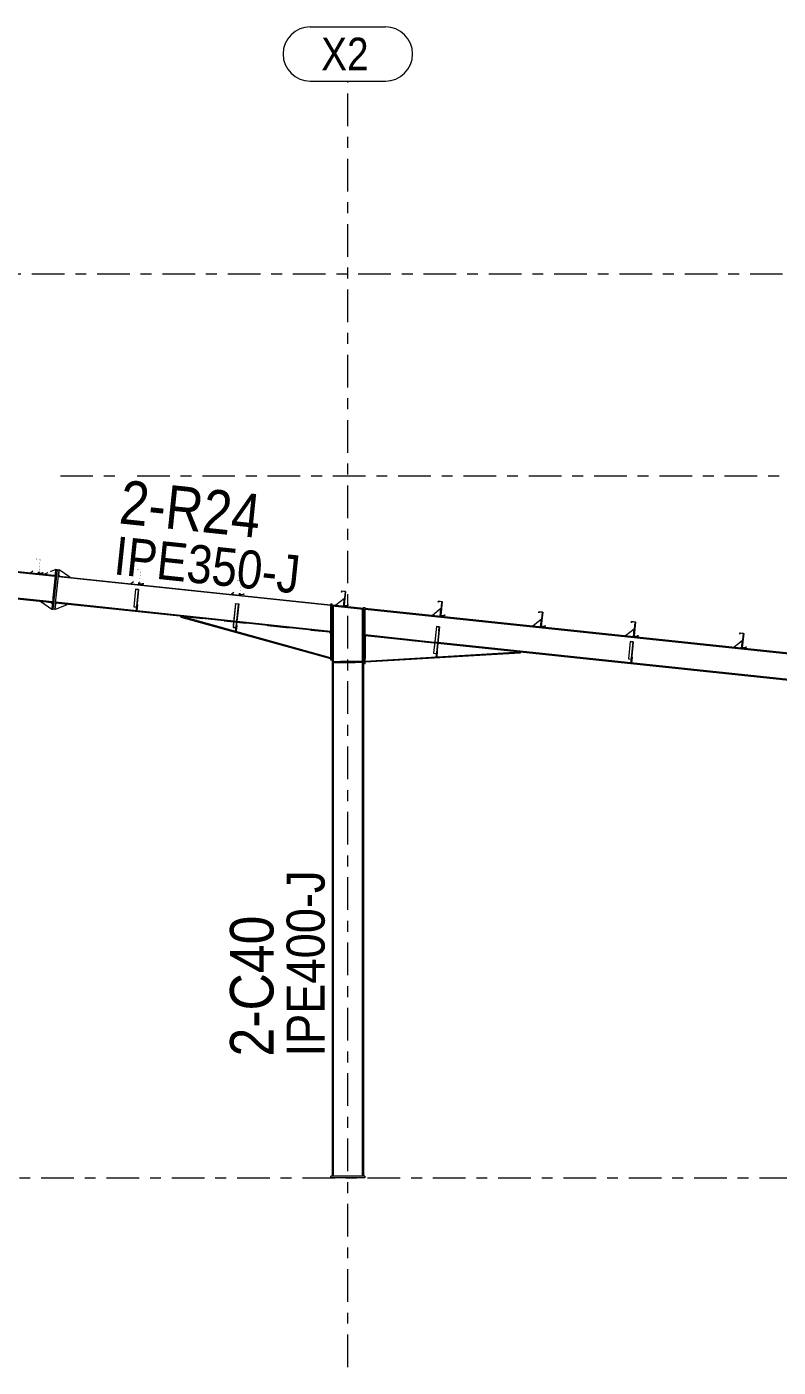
# Model space of a CAD drawing. Header units: millimetres. Extents: x -94 to 729, y -75 to 499.
# Drawn here: x 450.7 to 519.7, y -3.1 to 120 of the extents above; entities that cross this region are included whole.
import ezdxf

# ---------------------------------------------------------------- set-up
doc = ezdxf.new("R2010")
doc.units = ezdxf.units.MM
for name, pattern in [('XKITLINE00', [0]), ('XKITLINE02', [4, 2, -2]), ('XKITLINE03', [6, 3, -1, 1, -1])]:
    doc.linetypes.add(name, pattern=pattern)
for name, color, linetype, lineweight in [('Part', 2, 'Continuous', 0), ('PartMark', 7, 'Continuous', 0), ('S-grid', 1, 'Continuous', 0)]:
    doc.layers.add(name, color=color, linetype=linetype, lineweight=lineweight)
doc.styles.add('ARIAL', font='ARIAL.TTF')

# ---------------------------------------------------------------- blocks, each defined once
blk = doc.blocks.new('*A94')
at = {"layer": 'Part'}
blk.add_hatch(color=3, dxfattribs=at).paths.add_polyline_path([(460.67, 68.34), (460.67, 68.36), (460.95, 68.33), (460.92, 67.98), (460.9, 67.98), (460.94, 68.31)], flags=17)
blk = doc.blocks.new('*A95')
at = {"layer": 'Part'}
blk.add_hatch(color=3, dxfattribs=at).paths.add_polyline_path([(488.32, 64.91), (488.32, 64.93), (488.6, 64.9), (488.56, 64.49), (488.54, 64.49), (488.58, 64.88)], flags=17)
blk = doc.blocks.new('*A96')
at = {"layer": 'Part'}
blk.add_hatch(color=3, dxfattribs=at).paths.add_polyline_path([(506.13, 63.54), (506.13, 63.56), (506.41, 63.53), (506.38, 63.19), (506.36, 63.19), (506.4, 63.52)], flags=17)
blk = doc.blocks.new('*A153')
at = {"layer": 'Part'}
blk.add_hatch(color=3, dxfattribs=at).paths.add_polyline_path([(516.76, 62.98), (516.77, 63.07), (516.78, 63.07), (516.77, 62.96), (516.41, 63), (516.55, 64.28), (516.22, 64.32), (516.21, 64.22), (516.2, 64.22), (516.21, 64.33), (516.56, 64.29), (516.43, 63.01)], flags=17)
blk = doc.blocks.new('*A154')
at = {"layer": 'Part'}
blk.add_hatch(color=3, dxfattribs=at).paths.add_polyline_path([(516.76, 62.98), (516.77, 63.07), (516.78, 63.07), (516.77, 62.96), (516.41, 63), (516.55, 64.28), (516.22, 64.32), (516.21, 64.22), (516.2, 64.22), (516.21, 64.33), (516.56, 64.29), (516.43, 63.01)], flags=17)
blk = doc.blocks.new('*A155')
at = {"layer": 'Part'}
blk.add_hatch(color=3, dxfattribs=at).paths.add_polyline_path([(506.81, 64.03), (506.82, 64.12), (506.83, 64.12), (506.82, 64.01), (506.47, 64.05), (506.6, 65.33), (506.27, 65.37), (506.26, 65.27), (506.25, 65.27), (506.26, 65.38), (506.62, 65.34), (506.48, 64.06)], flags=17)
blk = doc.blocks.new('*A156')
at = {"layer": 'Part'}
blk.add_hatch(color=3, dxfattribs=at).paths.add_polyline_path([(506.81, 64.03), (506.82, 64.12), (506.83, 64.12), (506.82, 64.01), (506.47, 64.05), (506.6, 65.33), (506.27, 65.37), (506.26, 65.27), (506.25, 65.27), (506.26, 65.38), (506.62, 65.34), (506.48, 64.06)], flags=17)
blk = doc.blocks.new('*A157')
at = {"layer": 'Part'}
blk.add_hatch(color=3, dxfattribs=at).paths.add_polyline_path([(498.29, 64.93), (498.3, 65.02), (498.31, 65.02), (498.3, 64.91), (497.94, 64.95), (498.08, 66.23), (497.75, 66.26), (497.74, 66.17), (497.73, 66.17), (497.74, 66.28), (498.09, 66.24), (497.96, 64.96)], flags=17)
blk = doc.blocks.new('*A158')
at = {"layer": 'Part'}
blk.add_hatch(color=3, dxfattribs=at).paths.add_polyline_path([(498.29, 64.93), (498.3, 65.02), (498.31, 65.02), (498.3, 64.91), (497.94, 64.95), (498.08, 66.23), (497.75, 66.26), (497.74, 66.17), (497.73, 66.17), (497.74, 66.28), (498.09, 66.24), (497.96, 64.96)], flags=17)
blk = doc.blocks.new('*A159')
at = {"layer": 'Part'}
blk.add_hatch(color=3, dxfattribs=at).paths.add_polyline_path([(489.05, 65.9), (489.06, 65.99), (489.08, 65.99), (489.06, 65.89), (488.71, 65.92), (488.84, 67.2), (488.52, 67.24), (488.51, 67.15), (488.49, 67.15), (488.5, 67.25), (488.86, 67.22), (488.72, 65.94)], flags=17)
blk = doc.blocks.new('*A160')
at = {"layer": 'Part'}
blk.add_hatch(color=3, dxfattribs=at).paths.add_polyline_path([(489.05, 65.9), (489.06, 65.99), (489.08, 65.99), (489.06, 65.89), (488.71, 65.92), (488.84, 67.2), (488.52, 67.24), (488.51, 67.15), (488.49, 67.15), (488.5, 67.25), (488.86, 67.22), (488.72, 65.94)], flags=17)
blk = doc.blocks.new('*A161')
at = {"layer": 'Part'}
blk.add_hatch(color=3, dxfattribs=at).paths.add_polyline_path([(480.17, 66.84), (480.18, 66.93), (480.2, 66.93), (480.19, 66.82), (479.83, 66.86), (479.97, 68.14), (479.64, 68.18), (479.63, 68.08), (479.61, 68.08), (479.62, 68.19), (479.98, 68.15), (479.84, 66.87)], flags=17)
blk = doc.blocks.new('*A162')
at = {"layer": 'Part'}
blk.add_hatch(color=3, dxfattribs=at).paths.add_polyline_path([(480.17, 66.84), (480.18, 66.93), (480.2, 66.93), (480.19, 66.82), (479.83, 66.86), (479.97, 68.14), (479.64, 68.18), (479.63, 68.08), (479.61, 68.08), (479.62, 68.19), (479.98, 68.15), (479.84, 66.87)], flags=17)
blk = doc.blocks.new('*A163')
at = {"layer": 'Part'}
blk.add_hatch(color=3, dxfattribs=at).paths.add_polyline_path([(470.58, 67.85), (470.59, 67.94), (470.61, 67.94), (470.6, 67.83), (470.24, 67.87), (470.38, 69.15), (470.05, 69.19), (470.04, 69.09), (470.02, 69.09), (470.03, 69.2), (470.39, 69.16), (470.25, 67.88)], flags=17)
blk = doc.blocks.new('*A164')
at = {"layer": 'Part'}
blk.add_hatch(color=3, dxfattribs=at).paths.add_polyline_path([(470.58, 67.85), (470.59, 67.94), (470.61, 67.94), (470.6, 67.83), (470.24, 67.87), (470.38, 69.15), (470.05, 69.19), (470.04, 69.09), (470.02, 69.09), (470.03, 69.2), (470.39, 69.16), (470.25, 67.88)], flags=17)
blk = doc.blocks.new('*A165')
at = {"layer": 'Part'}
blk.add_hatch(color=3, dxfattribs=at).paths.add_polyline_path([(461.35, 68.82), (461.36, 68.92), (461.37, 68.92), (461.36, 68.81), (461.01, 68.85), (461.14, 70.13), (460.81, 70.16), (460.8, 70.07), (460.79, 70.07), (460.8, 70.18), (461.16, 70.14), (461.02, 68.86)], flags=17)
blk = doc.blocks.new('*A166')
at = {"layer": 'Part'}
blk.add_hatch(color=3, dxfattribs=at).paths.add_polyline_path([(461.35, 68.82), (461.36, 68.92), (461.37, 68.92), (461.36, 68.81), (461.01, 68.85), (461.14, 70.13), (460.81, 70.16), (460.8, 70.07), (460.79, 70.07), (460.8, 70.18), (461.16, 70.14), (461.02, 68.86)], flags=17)
blk = doc.blocks.new('*A167')
at = {"layer": 'Part'}
blk.add_hatch(color=3, dxfattribs=at).paths.add_polyline_path([(469.86, 67.01), (469.86, 67.03), (470.15, 67), (470.11, 66.61), (470.09, 66.62), (470.13, 66.98)], flags=17)
blk = doc.blocks.new('*A168')
at = {"layer": 'Part'}
blk.add_hatch(color=3, dxfattribs=at).paths.add_polyline_path([(452.12, 69.8), (452.13, 69.89), (452.14, 69.89), (452.13, 69.78), (451.77, 69.82), (451.91, 71.1), (451.58, 71.13), (451.57, 71.04), (451.55, 71.04), (451.57, 71.15), (451.92, 71.11), (451.79, 69.83)], flags=17)
blk = doc.blocks.new('*A169')
at = {"layer": 'Part'}
blk.add_hatch(color=3, dxfattribs=at).paths.add_polyline_path([(452.12, 69.8), (452.13, 69.89), (452.14, 69.89), (452.13, 69.78), (451.77, 69.82), (451.91, 71.1), (451.58, 71.13), (451.57, 71.04), (451.55, 71.04), (451.57, 71.15), (451.92, 71.11), (451.79, 69.83)], flags=17)
blk = doc.blocks.new('*A549')
at = {"layer": 'S-grid', "color": 1, "linetype": 'XKITLINE03', "lineweight": 0}
blk.add_line((283.14, 97.32), (588.78, 97.32), dxfattribs=at)
blk = doc.blocks.new('*A550')
at = {"layer": 'S-grid', "color": 1, "linetype": 'XKITLINE03', "lineweight": 0}
for p, q in [((453.76, 78.75), (459.03, 78.75)), ((460.81, 78.75), (588.78, 78.75))]:
    blk.add_line(p, q, dxfattribs=at)
blk = doc.blocks.new('*A551')
at = {"layer": 'S-grid', "color": 1, "linetype": 'XKITLINE03', "lineweight": 0}
blk.add_line((-10, 14.29), (588.78, 14.29), dxfattribs=at)
blk = doc.blocks.new('*A893')
at = {"layer": 'Part', "color": 7, "linetype": 'XKITLINE02', "lineweight": 0}
for p, q in [((368.19, 76.05), (368.19, 78.39)), ((368.19, 78.39), (369.01, 78.39)), ((369.02, 78.4), (369.01, 78.39)), ((369.02, 78.4), (369.11, 78.47)), ((369.72, 78.4), (369.11, 78.47)), ((369.11, 78.47), (369.11, 78.47)), ((377.89, 77.54), (377.14, 77.62)), ((387.12, 76.57), (386.38, 76.65)), ((369.46, 75.92), (369.17, 75.95)), ((369.47, 75.99), (369.18, 76.02)), ((396.36, 75.59), (395.61, 75.67)), ((405.59, 74.62), (404.85, 74.7)), ((414.83, 73.65), (414.08, 73.72)), ((424.06, 72.67), (423.31, 72.75)), ((433.3, 71.7), (432.55, 71.78)), ((442.53, 70.72), (441.78, 70.8)), ((451.76, 69.75), (451.02, 69.83)), ((453.19, 69.6), (452.23, 69.7)), ((453.29, 69.59), (453.03, 67.1))]:
    blk.add_line(p, q, dxfattribs=at)
at = {"layer": 'Part', "color": 2, "linetype": 'XKITLINE00', "lineweight": 0}
for p, q in [((369.02, 78.4), (369.11, 78.47)), ((453.28, 69.51), (369.02, 78.4)), ((369.11, 78.47), (453.29, 69.59)), ((377.14, 77.62), (369.72, 78.4)), ((386.38, 76.65), (377.89, 77.54)), ((395.61, 75.67), (387.12, 76.57)), ((369.18, 76.02), (368.19, 76.13)), ((369.17, 75.95), (368.19, 76.05)), ((453.03, 67.1), (369.46, 75.92)), ((453.04, 67.18), (369.47, 75.99)), ((404.85, 74.7), (396.36, 75.59)), ((414.08, 73.72), (405.59, 74.62)), ((423.31, 72.75), (414.83, 73.65)), ((432.55, 71.78), (424.06, 72.67)), ((441.78, 70.8), (433.3, 71.7)), ((451.02, 69.83), (442.53, 70.72)), ((452.23, 69.7), (451.76, 69.75)), ((453.29, 69.59), (453.19, 69.6))]:
    blk.add_line(p, q, dxfattribs=at)
blk = doc.blocks.new('*A894')
at = {"layer": 'Part', "color": 2, "linetype": 'XKITLINE00', "lineweight": 0}
for p, q in [((469.86, 67.01), (469.63, 64.84)), ((469.86, 67.01), (469.86, 67.03)), ((469.86, 67.03), (470.15, 67)), ((470.13, 66.98), (469.86, 67.01)), ((470.09, 66.62), (469.88, 64.61)), ((470.15, 67), (469.92, 64.82)), ((470.09, 66.62), (470.13, 66.98)), ((470.09, 66.62), (470.11, 66.61)), ((469.63, 64.84), (469.9, 64.81)), ((469.88, 64.61), (469.9, 64.61))]:
    blk.add_line(p, q, dxfattribs=at)
at = {"layer": 'Part', "color": 7, "linetype": 'XKITLINE02', "lineweight": 0}
for q in [(469.63, 64.85), (469.9, 64.61)]:
    blk.add_line((469.92, 64.82), q, dxfattribs=at)
blk = doc.blocks.new('*A895')
at = {"layer": 'Part', "color": 7, "linetype": 'XKITLINE02', "lineweight": 0}
for p, q in [((469.86, 67.03), (469.63, 64.84)), ((470.13, 66.98), (469.88, 64.61)), ((469.9, 64.61), (470.15, 67)), ((469.63, 64.85), (469.92, 64.82)), ((469.63, 64.84), (469.9, 64.81)), ((469.88, 64.61), (469.9, 64.61))]:
    blk.add_line(p, q, dxfattribs=at)
blk = doc.blocks.new('*A896')
at = {"layer": 'Part', "color": 7, "linetype": 'XKITLINE02', "lineweight": 0}
for p, q in [((469.94, 65.03), (469.88, 64.49)), ((469.88, 64.49), (469.92, 64.49)), ((469.9, 64.6), (469.93, 64.6)), ((469.92, 64.49), (469.98, 65.02)), ((469.98, 65.02), (469.94, 65.03))]:
    blk.add_line(p, q, dxfattribs=at)
blk = doc.blocks.new('*A897')
at = {"layer": 'Part', "color": 2, "linetype": 'XKITLINE00', "lineweight": 0}
for p, q in [((469.88, 64.49), (469.92, 64.82)), ((469.92, 64.49), (469.88, 64.49)), ((469.98, 65.02), (469.92, 64.49)), ((469.94, 65.03), (469.98, 65.02))]:
    blk.add_line(p, q, dxfattribs=at)
at = {"layer": 'Part', "color": 7, "linetype": 'XKITLINE02', "lineweight": 0}
for p, q in [((469.9, 64.6), (469.93, 64.6)), ((469.92, 64.82), (469.94, 65.03))]:
    blk.add_line(p, q, dxfattribs=at)
blk = doc.blocks.new('*A898')
at = {"layer": 'Part', "color": 2, "linetype": 'XKITLINE00', "lineweight": 0}
for p, q in [((460.74, 66.37), (460.78, 66.67)), ((460.84, 66.9), (460.78, 66.36)), ((460.8, 66.9), (460.84, 66.9))]:
    blk.add_line(p, q, dxfattribs=at)
at = {"layer": 'Part', "color": 7, "linetype": 'XKITLINE02', "lineweight": 0}
for p, q in [((460.78, 66.67), (460.8, 66.9)), ((460.78, 66.36), (460.74, 66.37)), ((460.76, 66.47), (460.79, 66.47))]:
    blk.add_line(p, q, dxfattribs=at)
blk = doc.blocks.new('*A899')
at = {"layer": 'Part', "color": 7, "linetype": 'XKITLINE02', "lineweight": 0}
for p, q in [((460.8, 66.9), (460.74, 66.37)), ((460.78, 66.36), (460.84, 66.9)), ((460.84, 66.9), (460.8, 66.9)), ((460.74, 66.37), (460.78, 66.36)), ((460.76, 66.47), (460.79, 66.47))]:
    blk.add_line(p, q, dxfattribs=at)
blk = doc.blocks.new('*A900')
at = {"layer": 'Part', "color": 7, "linetype": 'XKITLINE02', "lineweight": 0}
for p, q in [((460.67, 68.36), (460.5, 66.74)), ((460.94, 68.31), (460.74, 66.49)), ((460.76, 66.49), (460.95, 68.33)), ((460.5, 66.76), (460.78, 66.73)), ((460.5, 66.74), (460.77, 66.71)), ((460.74, 66.49), (460.76, 66.49))]:
    blk.add_line(p, q, dxfattribs=at)
blk = doc.blocks.new('*A901')
at = {"layer": 'Part', "color": 2, "linetype": 'XKITLINE00', "lineweight": 0}
for p, q in [((460.67, 68.34), (460.5, 66.74)), ((460.67, 68.34), (460.67, 68.36)), ((460.67, 68.36), (460.95, 68.33)), ((460.94, 68.31), (460.67, 68.34)), ((460.9, 67.98), (460.74, 66.49)), ((460.95, 68.33), (460.78, 66.67)), ((460.9, 67.98), (460.94, 68.31)), ((460.92, 67.98), (460.9, 67.98)), ((460.5, 66.74), (460.77, 66.71)), ((460.74, 66.49), (460.76, 66.49))]:
    blk.add_line(p, q, dxfattribs=at)
at = {"layer": 'Part', "color": 7, "linetype": 'XKITLINE02', "lineweight": 0}
for p, q in [((460.5, 66.76), (460.78, 66.73)), ((460.78, 66.67), (460.76, 66.49))]:
    blk.add_line(p, q, dxfattribs=at)
blk = doc.blocks.new('*A902')
at = {"layer": 'Part', "color": 2, "linetype": 'XKITLINE00', "lineweight": 0}
for p, q in [((460.98, 68.98), (460.96, 68.78)), ((461.01, 68.85), (461, 68.78))]:
    blk.add_line(p, q, dxfattribs=at)
at = {"layer": 'Part', "color": 7, "linetype": 'XKITLINE02', "lineweight": 0}
for p, q in [((461.01, 68.85), (461.02, 68.97)), ((461, 68.78), (460.96, 68.78))]:
    blk.add_line(p, q, dxfattribs=at)
blk = doc.blocks.new('*A903')
at = {"layer": 'Part', "color": 2, "linetype": 'XKITLINE00', "lineweight": 0}
for p, q in [((479.92, 68.07), (479.79, 66.79)), ((479.96, 68.07), (479.92, 68.07)), ((479.83, 66.86), (479.82, 66.79))]:
    blk.add_line(p, q, dxfattribs=at)
at = {"layer": 'Part', "color": 7, "linetype": 'XKITLINE02', "lineweight": 0}
for p, q in [((479.83, 66.86), (479.96, 68.07)), ((479.82, 66.79), (479.79, 66.79))]:
    blk.add_line(p, q, dxfattribs=at)
blk = doc.blocks.new('*A904')
at = {"layer": 'Part', "color": 2, "linetype": 'XKITLINE00', "lineweight": 0}
blk.add_line((479.86, 67.5), (479.08, 66.87), dxfattribs=at)
at = {"layer": 'Part', "color": 7, "linetype": 'XKITLINE02', "lineweight": 0}
for p, q in [((479.08, 66.87), (479.79, 66.79)), ((479.79, 66.79), (479.86, 67.5))]:
    blk.add_line(p, q, dxfattribs=at)
blk = doc.blocks.new('*A905')
at = {"layer": 'Part', "color": 2, "linetype": 'XKITLINE00', "lineweight": 0}
blk.add_line((488.74, 66.57), (487.96, 65.93), dxfattribs=at)
at = {"layer": 'Part', "color": 7, "linetype": 'XKITLINE02', "lineweight": 0}
for p, q in [((488.67, 65.86), (488.74, 66.57)), ((487.96, 65.93), (488.67, 65.86))]:
    blk.add_line(p, q, dxfattribs=at)
blk = doc.blocks.new('*A906')
at = {"layer": 'Part', "color": 2, "linetype": 'XKITLINE00', "lineweight": 0}
for p, q in [((488.32, 64.91), (488.06, 62.47)), ((488.54, 64.49), (488.31, 62.25)), ((488.32, 64.91), (488.32, 64.93)), ((488.32, 64.93), (488.6, 64.9)), ((488.58, 64.88), (488.32, 64.91)), ((488.6, 64.9), (488.35, 62.47)), ((488.54, 64.49), (488.58, 64.88)), ((488.54, 64.49), (488.56, 64.49)), ((488.06, 62.47), (488.33, 62.44)), ((488.31, 62.25), (488.32, 62.25))]:
    blk.add_line(p, q, dxfattribs=at)
at = {"layer": 'Part', "color": 7, "linetype": 'XKITLINE02', "lineweight": 0}
for p, q in [((488.06, 62.48), (488.34, 62.45)), ((488.32, 62.25), (488.35, 62.47))]:
    blk.add_line(p, q, dxfattribs=at)
blk = doc.blocks.new('*A907')
at = {"layer": 'Part', "color": 7, "linetype": 'XKITLINE02', "lineweight": 0}
for p, q in [((488.32, 64.93), (488.06, 62.47)), ((488.58, 64.88), (488.31, 62.25)), ((488.32, 62.25), (488.6, 64.9)), ((488.06, 62.48), (488.34, 62.45)), ((488.06, 62.47), (488.33, 62.44)), ((488.31, 62.25), (488.32, 62.25))]:
    blk.add_line(p, q, dxfattribs=at)
blk = doc.blocks.new('*A908')
at = {"layer": 'Part', "color": 7, "linetype": 'XKITLINE02', "lineweight": 0}
for p, q in [((488.37, 62.67), (488.31, 62.14)), ((488.31, 62.14), (488.35, 62.14)), ((488.32, 62.25), (488.36, 62.24)), ((488.35, 62.14), (488.4, 62.67)), ((488.4, 62.67), (488.37, 62.67))]:
    blk.add_line(p, q, dxfattribs=at)
blk = doc.blocks.new('*A909')
at = {"layer": 'Part', "color": 2, "linetype": 'XKITLINE00', "lineweight": 0}
for p, q in [((488.31, 62.14), (488.35, 62.47)), ((488.35, 62.14), (488.31, 62.14)), ((488.4, 62.67), (488.35, 62.14)), ((488.37, 62.67), (488.4, 62.67))]:
    blk.add_line(p, q, dxfattribs=at)
at = {"layer": 'Part', "color": 7, "linetype": 'XKITLINE02', "lineweight": 0}
for p, q in [((488.32, 62.25), (488.36, 62.24)), ((488.35, 62.47), (488.37, 62.67))]:
    blk.add_line(p, q, dxfattribs=at)
blk = doc.blocks.new('*A910')
at = {"layer": 'Part', "color": 2, "linetype": 'XKITLINE00', "lineweight": 0}
for p, q in [((478.84, 61.7), (481.51, 61.7)), ((481.51, 61.63), (478.84, 61.63))]:
    blk.add_line(p, q, dxfattribs=at)
at = {"layer": 'Part', "color": 7, "linetype": 'XKITLINE02', "lineweight": 0}
for p, q in [((478.84, 61.63), (478.84, 61.7)), ((478.95, 61.63), (478.95, 61.7)), ((481.41, 61.63), (481.41, 61.7)), ((481.51, 61.7), (481.51, 61.63))]:
    blk.add_line(p, q, dxfattribs=at)
blk = doc.blocks.new('*A911')
at = {"layer": 'Part', "color": 7, "linetype": 'XKITLINE02', "lineweight": 0}
for p, q in [((481.51, 61.7), (478.84, 61.7)), ((478.84, 61.63), (478.84, 61.7)), ((478.84, 61.63), (481.51, 61.63)), ((478.95, 61.63), (478.95, 61.7)), ((481.41, 61.63), (481.41, 61.7)), ((481.51, 61.63), (481.51, 61.7))]:
    blk.add_line(p, q, dxfattribs=at)
blk = doc.blocks.new('*A912')
at = {"layer": 'Part', "color": 2, "linetype": 'XKITLINE00', "lineweight": 0}
for p, q in [((481.62, 61.51), (481.62, 66.66)), ((481.62, 66.66), (481.76, 66.66)), ((481.76, 61.51), (481.76, 66.66)), ((481.76, 61.51), (481.62, 61.51))]:
    blk.add_line(p, q, dxfattribs=at)
blk = doc.blocks.new('*A913')
at = {"layer": 'Part', "color": 2, "linetype": 'XKITLINE00', "lineweight": 0}
for p, q in [((478.76, 66.9), (478.75, 66.83)), ((478.75, 66.83), (481.61, 66.53)), ((478.76, 66.9), (481.61, 66.6)), ((481.61, 66.53), (481.61, 66.6))]:
    blk.add_line(p, q, dxfattribs=at)
blk = doc.blocks.new('*A914')
at = {"layer": 'Part', "color": 2, "linetype": 'XKITLINE00', "lineweight": 0}
for p, q in [((478.74, 66.99), (478.59, 66.99)), ((478.59, 66.99), (478.59, 61.85)), ((478.74, 61.85), (478.74, 66.99)), ((478.59, 61.85), (478.74, 61.85))]:
    blk.add_line(p, q, dxfattribs=at)
blk = doc.blocks.new('*A915')
at = {"layer": 'Part', "color": 2, "linetype": 'XKITLINE00', "lineweight": 0}
for p, q in [((481.87, 64.06), (481.76, 63.97)), ((496.02, 62.57), (481.76, 61.72)), ((496.03, 62.49), (481.76, 61.64)), ((496.02, 62.57), (496.03, 62.49))]:
    blk.add_line(p, q, dxfattribs=at)
at = {"layer": 'Part', "color": 7, "linetype": 'XKITLINE02', "lineweight": 0}
for p, q in [((496.02, 62.57), (481.87, 64.06)), ((481.76, 63.97), (481.76, 61.64))]:
    blk.add_line(p, q, dxfattribs=at)
blk = doc.blocks.new('*A916')
at = {"layer": 'Part', "color": 2, "linetype": 'XKITLINE00', "lineweight": 0}
for p, q in [((488.8, 67.14), (488.67, 65.86)), ((488.84, 67.13), (488.8, 67.14)), ((488.71, 65.92), (488.7, 65.85))]:
    blk.add_line(p, q, dxfattribs=at)
at = {"layer": 'Part', "color": 7, "linetype": 'XKITLINE02', "lineweight": 0}
for p, q in [((488.71, 65.92), (488.84, 67.13)), ((488.7, 65.85), (488.67, 65.86))]:
    blk.add_line(p, q, dxfattribs=at)
blk = doc.blocks.new('*A917')
at = {"layer": 'Part', "color": 2, "linetype": 'XKITLINE00', "lineweight": 0}
for p, q in [((498.04, 66.16), (497.9, 64.88)), ((498.07, 66.16), (498.04, 66.16)), ((497.94, 64.95), (497.94, 64.88))]:
    blk.add_line(p, q, dxfattribs=at)
at = {"layer": 'Part', "color": 7, "linetype": 'XKITLINE02', "lineweight": 0}
for p, q in [((497.94, 64.95), (498.07, 66.16)), ((497.94, 64.88), (497.9, 64.88))]:
    blk.add_line(p, q, dxfattribs=at)
blk = doc.blocks.new('*A918')
at = {"layer": 'Part', "color": 2, "linetype": 'XKITLINE00', "lineweight": 0}
blk.add_line((497.98, 65.59), (497.19, 64.96), dxfattribs=at)
at = {"layer": 'Part', "color": 7, "linetype": 'XKITLINE02', "lineweight": 0}
for p, q in [((497.9, 64.88), (497.98, 65.59)), ((497.19, 64.96), (497.9, 64.88))]:
    blk.add_line(p, q, dxfattribs=at)
blk = doc.blocks.new('*A919')
at = {"layer": 'Part', "color": 2, "linetype": 'XKITLINE00', "lineweight": 0}
for p, q in [((506.56, 65.26), (506.43, 63.98)), ((506.6, 65.26), (506.56, 65.26)), ((506.47, 64.05), (506.46, 63.98))]:
    blk.add_line(p, q, dxfattribs=at)
at = {"layer": 'Part', "color": 7, "linetype": 'XKITLINE02', "lineweight": 0}
for p, q in [((506.47, 64.05), (506.6, 65.26)), ((506.46, 63.98), (506.43, 63.98))]:
    blk.add_line(p, q, dxfattribs=at)
blk = doc.blocks.new('*A920')
at = {"layer": 'Part', "color": 2, "linetype": 'XKITLINE00', "lineweight": 0}
blk.add_line((506.5, 64.69), (505.71, 64.06), dxfattribs=at)
at = {"layer": 'Part', "color": 7, "linetype": 'XKITLINE02', "lineweight": 0}
for p, q in [((505.71, 64.06), (506.43, 63.98)), ((506.43, 63.98), (506.5, 64.69))]:
    blk.add_line(p, q, dxfattribs=at)
blk = doc.blocks.new('*A921')
at = {"layer": 'Part', "color": 2, "linetype": 'XKITLINE00', "lineweight": 0}
for p, q in [((506.13, 63.54), (505.96, 61.95)), ((506.13, 63.54), (506.13, 63.56)), ((506.13, 63.56), (506.41, 63.53)), ((506.4, 63.52), (506.13, 63.54)), ((506.36, 63.19), (506.21, 61.7)), ((506.41, 63.53), (506.24, 61.87)), ((506.36, 63.19), (506.4, 63.52)), ((506.38, 63.19), (506.36, 63.19)), ((505.96, 61.95), (506.23, 61.92)), ((506.21, 61.7), (506.22, 61.7))]:
    blk.add_line(p, q, dxfattribs=at)
at = {"layer": 'Part', "color": 7, "linetype": 'XKITLINE02', "lineweight": 0}
for p, q in [((505.96, 61.96), (506.24, 61.93)), ((506.24, 61.87), (506.22, 61.7))]:
    blk.add_line(p, q, dxfattribs=at)
blk = doc.blocks.new('*A922')
at = {"layer": 'Part', "color": 7, "linetype": 'XKITLINE02', "lineweight": 0}
for p, q in [((506.13, 63.56), (505.96, 61.95)), ((506.4, 63.52), (506.21, 61.7)), ((506.22, 61.7), (506.41, 63.53)), ((505.96, 61.96), (506.24, 61.93)), ((505.96, 61.95), (506.23, 61.92)), ((506.21, 61.7), (506.22, 61.7))]:
    blk.add_line(p, q, dxfattribs=at)
blk = doc.blocks.new('*A923')
at = {"layer": 'Part', "color": 7, "linetype": 'XKITLINE02', "lineweight": 0}
for p, q in [((506.26, 62.1), (506.21, 61.57)), ((506.21, 61.57), (506.24, 61.57)), ((506.22, 61.68), (506.25, 61.67)), ((506.24, 61.57), (506.3, 62.1)), ((506.3, 62.1), (506.26, 62.1))]:
    blk.add_line(p, q, dxfattribs=at)
blk = doc.blocks.new('*A924')
at = {"layer": 'Part', "color": 2, "linetype": 'XKITLINE00', "lineweight": 0}
for p, q in [((506.21, 61.57), (506.24, 61.87)), ((506.3, 62.1), (506.24, 61.57)), ((506.26, 62.1), (506.3, 62.1))]:
    blk.add_line(p, q, dxfattribs=at)
at = {"layer": 'Part', "color": 7, "linetype": 'XKITLINE02', "lineweight": 0}
for p, q in [((506.24, 61.57), (506.21, 61.57)), ((506.22, 61.68), (506.25, 61.67)), ((506.24, 61.87), (506.26, 62.1))]:
    blk.add_line(p, q, dxfattribs=at)
blk = doc.blocks.new('*A925')
at = {"layer": 'Part', "color": 2, "linetype": 'XKITLINE00', "lineweight": 0}
blk.add_line((516.45, 63.65), (515.66, 63.01), dxfattribs=at)
at = {"layer": 'Part', "color": 7, "linetype": 'XKITLINE02', "lineweight": 0}
for p, q in [((515.66, 63.01), (516.37, 62.93)), ((516.37, 62.93), (516.45, 63.65))]:
    blk.add_line(p, q, dxfattribs=at)
blk = doc.blocks.new('*A926')
at = {"layer": 'Part', "color": 2, "linetype": 'XKITLINE00', "lineweight": 0}
for p, q in [((516.5, 64.21), (516.37, 62.93)), ((516.54, 64.21), (516.5, 64.21)), ((516.41, 63), (516.41, 62.93))]:
    blk.add_line(p, q, dxfattribs=at)
at = {"layer": 'Part', "color": 7, "linetype": 'XKITLINE02', "lineweight": 0}
for p, q in [((516.41, 63), (516.54, 64.21)), ((516.41, 62.93), (516.37, 62.93))]:
    blk.add_line(p, q, dxfattribs=at)
blk = doc.blocks.new('*A1085')
at = {"layer": 'S-grid', "color": 1, "linetype": 'XKITLINE03', "lineweight": 0}
blk.add_line((480.18, -3.11), (480.18, 115.01), dxfattribs=at)
at = {"layer": 'S-grid', "color": 3, "style": 'ARIAL', "width": 0.85}
blk.add_text('X2', height=3, dxfattribs=at).set_placement((477.73, 116.01))
blk = doc.blocks.new('*A1093')
at = {"layer": 'Part', "color": 2, "linetype": 'XKITLINE00', "lineweight": 0}
for p, q in [((516.2, 64.22), (516.21, 64.33)), ((516.21, 64.22), (516.2, 64.22)), ((516.21, 64.33), (516.56, 64.29)), ((516.22, 64.32), (516.21, 64.22)), ((516.55, 64.28), (516.22, 64.32)), ((516.41, 63), (516.55, 64.28)), ((516.56, 64.29), (516.43, 63.01)), ((516.77, 62.96), (516.41, 63)), ((516.43, 63.01), (516.76, 62.98)), ((516.76, 62.98), (516.77, 63.07)), ((516.77, 63.07), (516.78, 63.07)), ((516.78, 63.07), (516.77, 62.96))]:
    blk.add_line(p, q, dxfattribs=at)
blk = doc.blocks.new('*A1094')
at = {"layer": 'Part', "color": 2, "linetype": 'XKITLINE00', "lineweight": 0}
for p, q in [((516.2, 64.22), (516.21, 64.33)), ((516.21, 64.22), (516.2, 64.22)), ((516.21, 64.33), (516.56, 64.29)), ((516.22, 64.32), (516.21, 64.22)), ((516.55, 64.28), (516.22, 64.32)), ((516.41, 63), (516.55, 64.28)), ((516.56, 64.29), (516.43, 63.01)), ((516.77, 62.96), (516.41, 63)), ((516.43, 63.01), (516.76, 62.98)), ((516.76, 62.98), (516.77, 63.07)), ((516.77, 63.07), (516.78, 63.07)), ((516.78, 63.07), (516.77, 62.96))]:
    blk.add_line(p, q, dxfattribs=at)
blk = doc.blocks.new('*A1095')
at = {"layer": 'Part', "color": 2, "linetype": 'XKITLINE00', "lineweight": 0}
for p, q in [((506.25, 65.27), (506.26, 65.38)), ((506.26, 65.27), (506.25, 65.27)), ((506.26, 65.38), (506.62, 65.34)), ((506.27, 65.37), (506.26, 65.27)), ((506.6, 65.33), (506.27, 65.37)), ((506.47, 64.05), (506.6, 65.33)), ((506.62, 65.34), (506.48, 64.06)), ((506.82, 64.01), (506.47, 64.05)), ((506.48, 64.06), (506.81, 64.03)), ((506.81, 64.03), (506.82, 64.12)), ((506.82, 64.12), (506.83, 64.12)), ((506.83, 64.12), (506.82, 64.01))]:
    blk.add_line(p, q, dxfattribs=at)
blk = doc.blocks.new('*A1096')
at = {"layer": 'Part', "color": 2, "linetype": 'XKITLINE00', "lineweight": 0}
for p, q in [((506.25, 65.27), (506.26, 65.38)), ((506.26, 65.27), (506.25, 65.27)), ((506.26, 65.38), (506.62, 65.34)), ((506.27, 65.37), (506.26, 65.27)), ((506.6, 65.33), (506.27, 65.37)), ((506.47, 64.05), (506.6, 65.33)), ((506.62, 65.34), (506.48, 64.06)), ((506.82, 64.01), (506.47, 64.05)), ((506.48, 64.06), (506.81, 64.03)), ((506.81, 64.03), (506.82, 64.12)), ((506.82, 64.12), (506.83, 64.12)), ((506.83, 64.12), (506.82, 64.01))]:
    blk.add_line(p, q, dxfattribs=at)
blk = doc.blocks.new('*A1097')
at = {"layer": 'Part', "color": 2, "linetype": 'XKITLINE00', "lineweight": 0}
for p, q in [((497.73, 66.17), (497.74, 66.28)), ((497.74, 66.17), (497.73, 66.17)), ((497.74, 66.28), (498.09, 66.24)), ((497.75, 66.26), (497.74, 66.17)), ((498.08, 66.23), (497.75, 66.26)), ((497.94, 64.95), (498.08, 66.23)), ((498.09, 66.24), (497.96, 64.96)), ((498.3, 64.91), (497.94, 64.95)), ((497.96, 64.96), (498.29, 64.93)), ((498.29, 64.93), (498.3, 65.02)), ((498.3, 65.02), (498.31, 65.02)), ((498.31, 65.02), (498.3, 64.91))]:
    blk.add_line(p, q, dxfattribs=at)
blk = doc.blocks.new('*A1098')
at = {"layer": 'Part', "color": 2, "linetype": 'XKITLINE00', "lineweight": 0}
for p, q in [((497.73, 66.17), (497.74, 66.28)), ((497.74, 66.17), (497.73, 66.17)), ((497.74, 66.28), (498.09, 66.24)), ((497.75, 66.26), (497.74, 66.17)), ((498.08, 66.23), (497.75, 66.26)), ((497.94, 64.95), (498.08, 66.23)), ((498.09, 66.24), (497.96, 64.96)), ((498.3, 64.91), (497.94, 64.95)), ((497.96, 64.96), (498.29, 64.93)), ((498.29, 64.93), (498.3, 65.02)), ((498.3, 65.02), (498.31, 65.02)), ((498.31, 65.02), (498.3, 64.91))]:
    blk.add_line(p, q, dxfattribs=at)
blk = doc.blocks.new('*A1099')
at = {"layer": 'Part', "color": 2, "linetype": 'XKITLINE00', "lineweight": 0}
for p, q in [((488.49, 67.15), (488.5, 67.25)), ((488.51, 67.15), (488.49, 67.15)), ((488.5, 67.25), (488.86, 67.22)), ((488.52, 67.24), (488.51, 67.15)), ((488.84, 67.2), (488.52, 67.24)), ((488.71, 65.92), (488.84, 67.2)), ((488.86, 67.22), (488.72, 65.94)), ((489.06, 65.89), (488.71, 65.92)), ((488.72, 65.94), (489.05, 65.9)), ((489.05, 65.9), (489.06, 65.99)), ((489.06, 65.99), (489.08, 65.99)), ((489.08, 65.99), (489.06, 65.89))]:
    blk.add_line(p, q, dxfattribs=at)
blk = doc.blocks.new('*A1100')
at = {"layer": 'Part', "color": 2, "linetype": 'XKITLINE00', "lineweight": 0}
for p, q in [((488.49, 67.15), (488.5, 67.25)), ((488.51, 67.15), (488.49, 67.15)), ((488.5, 67.25), (488.86, 67.22)), ((488.52, 67.24), (488.51, 67.15)), ((488.84, 67.2), (488.52, 67.24)), ((488.71, 65.92), (488.84, 67.2)), ((488.86, 67.22), (488.72, 65.94)), ((489.06, 65.89), (488.71, 65.92)), ((488.72, 65.94), (489.05, 65.9)), ((489.05, 65.9), (489.06, 65.99)), ((489.06, 65.99), (489.08, 65.99)), ((489.08, 65.99), (489.06, 65.89))]:
    blk.add_line(p, q, dxfattribs=at)
blk = doc.blocks.new('*A1101')
at = {"layer": 'Part', "color": 2, "linetype": 'XKITLINE00', "lineweight": 0}
for p, q in [((479.61, 68.08), (479.62, 68.19)), ((479.63, 68.08), (479.61, 68.08)), ((479.62, 68.19), (479.98, 68.15)), ((479.64, 68.18), (479.63, 68.08)), ((479.97, 68.14), (479.64, 68.18)), ((479.83, 66.86), (479.97, 68.14)), ((479.98, 68.15), (479.84, 66.87)), ((480.19, 66.82), (479.83, 66.86)), ((479.84, 66.87), (480.17, 66.84)), ((480.17, 66.84), (480.18, 66.93)), ((480.18, 66.93), (480.2, 66.93)), ((480.2, 66.93), (480.19, 66.82))]:
    blk.add_line(p, q, dxfattribs=at)
blk = doc.blocks.new('*A1102')
at = {"layer": 'Part', "color": 2, "linetype": 'XKITLINE00', "lineweight": 0}
for p, q in [((479.61, 68.08), (479.62, 68.19)), ((479.63, 68.08), (479.61, 68.08)), ((479.62, 68.19), (479.98, 68.15)), ((479.64, 68.18), (479.63, 68.08)), ((479.97, 68.14), (479.64, 68.18)), ((479.83, 66.86), (479.97, 68.14)), ((479.98, 68.15), (479.84, 66.87)), ((480.19, 66.82), (479.83, 66.86)), ((479.84, 66.87), (480.17, 66.84)), ((480.17, 66.84), (480.18, 66.93)), ((480.18, 66.93), (480.2, 66.93)), ((480.2, 66.93), (480.19, 66.82))]:
    blk.add_line(p, q, dxfattribs=at)
blk = doc.blocks.new('*A1103')
at = {"layer": 'Part', "color": 2, "linetype": 'XKITLINE00', "lineweight": 0}
for p, q in [((470.24, 67.87), (470.25, 68)), ((470.6, 67.83), (470.24, 67.87)), ((470.27, 68), (470.25, 67.88)), ((470.25, 67.88), (470.58, 67.85)), ((470.58, 67.85), (470.59, 67.94)), ((470.59, 67.94), (470.61, 67.94)), ((470.61, 67.94), (470.6, 67.83))]:
    blk.add_line(p, q, dxfattribs=at)
blk = doc.blocks.new('*A1104')
at = {"layer": 'Part', "color": 2, "linetype": 'XKITLINE00', "lineweight": 0}
for p, q in [((470.24, 67.87), (470.25, 68)), ((470.6, 67.83), (470.24, 67.87)), ((470.27, 68), (470.25, 67.88)), ((470.25, 67.88), (470.58, 67.85)), ((470.58, 67.85), (470.59, 67.94)), ((470.59, 67.94), (470.61, 67.94)), ((470.61, 67.94), (470.6, 67.83))]:
    blk.add_line(p, q, dxfattribs=at)
blk = doc.blocks.new('*A1105')
at = {"layer": 'Part', "color": 2, "linetype": 'XKITLINE00', "lineweight": 0}
for p, q in [((461.01, 68.85), (461.02, 68.97)), ((461.03, 68.97), (461.02, 68.86)), ((461.36, 68.81), (461.01, 68.85)), ((461.02, 68.86), (461.35, 68.82)), ((461.35, 68.82), (461.36, 68.92)), ((461.36, 68.92), (461.37, 68.92)), ((461.37, 68.92), (461.36, 68.81))]:
    blk.add_line(p, q, dxfattribs=at)
blk = doc.blocks.new('*A1106')
at = {"layer": 'Part', "color": 2, "linetype": 'XKITLINE00', "lineweight": 0}
for p, q in [((461.01, 68.85), (461.02, 68.97)), ((461.03, 68.97), (461.02, 68.86)), ((461.36, 68.81), (461.01, 68.85)), ((461.02, 68.86), (461.35, 68.82)), ((461.35, 68.82), (461.36, 68.92)), ((461.36, 68.92), (461.37, 68.92)), ((461.37, 68.92), (461.36, 68.81))]:
    blk.add_line(p, q, dxfattribs=at)
blk = doc.blocks.new('*A1107')
at = {"layer": 'Part', "color": 2, "linetype": 'XKITLINE00', "lineweight": 0}
for p, q in [((562.87, 58.03), (481.76, 66.58)), ((481.76, 66.51), (563.23, 57.91)), ((488.16, 63.47), (481.76, 64.15)), ((488.16, 63.4), (481.76, 64.07)), ((563.52, 55.45), (488.44, 63.37)), ((563.52, 55.53), (488.45, 63.44))]:
    blk.add_line(p, q, dxfattribs=at)
at = {"layer": 'Part', "color": 7, "linetype": 'XKITLINE02', "lineweight": 0}
for p, q in [((481.76, 64.07), (481.76, 66.58)), ((488.45, 63.44), (488.16, 63.47)), ((488.44, 63.37), (488.16, 63.4)), ((563.52, 57.96), (562.87, 58.03)), ((563.52, 57.88), (563.23, 57.91)), ((563.52, 57.96), (563.52, 55.45))]:
    blk.add_line(p, q, dxfattribs=at)
blk = doc.blocks.new('*A1108')
at = {"layer": 'Part', "color": 2, "linetype": 'XKITLINE00', "lineweight": 0}
for p, q in [((478.75, 66.83), (478.75, 14.43)), ((478.84, 66.82), (478.75, 66.83)), ((478.84, 66.82), (478.84, 14.43)), ((481.61, 66.53), (481.51, 66.54)), ((481.51, 66.54), (481.51, 14.43)), ((481.61, 66.53), (481.61, 14.43))]:
    blk.add_line(p, q, dxfattribs=at)
at = {"layer": 'Part', "color": 7, "linetype": 'XKITLINE02', "lineweight": 0}
for p, q in [((481.51, 66.54), (478.84, 66.82)), ((481.61, 14.43), (478.75, 14.43))]:
    blk.add_line(p, q, dxfattribs=at)
blk = doc.blocks.new('*A1109')
at = {"layer": 'Part', "color": 2, "linetype": 'XKITLINE00', "lineweight": 0}
for p, q in [((481.75, 14.43), (478.61, 14.43)), ((478.61, 14.29), (478.61, 14.43)), ((481.75, 14.29), (478.61, 14.29)), ((481.75, 14.43), (481.75, 14.29))]:
    blk.add_line(p, q, dxfattribs=at)
blk = doc.blocks.new('*A1110')
at = {"layer": 'Part', "color": 2, "linetype": 'XKITLINE00', "lineweight": 0}
for p, q in [((464.84, 65.86), (464.82, 65.78)), ((464.82, 65.78), (478.59, 61.98)), ((478.59, 62.06), (464.84, 65.86)), ((478.59, 64.3), (478.49, 64.42))]:
    blk.add_line(p, q, dxfattribs=at)
at = {"layer": 'Part', "color": 7, "linetype": 'XKITLINE02', "lineweight": 0}
for p, q in [((464.84, 65.86), (478.49, 64.42)), ((478.59, 64.3), (478.59, 61.98))]:
    blk.add_line(p, q, dxfattribs=at)
blk = doc.blocks.new('*A1111')
at = {"layer": 'Part', "color": 7, "linetype": 'XKITLINE02', "lineweight": 0}
for p, q in [((453.31, 67.07), (453.58, 69.56)), ((478.59, 66.92), (478.59, 64.41)), ((469.97, 65.31), (469.69, 65.34)), ((469.98, 65.39), (469.7, 65.42))]:
    blk.add_line(p, q, dxfattribs=at)
at = {"layer": 'Part', "color": 2, "linetype": 'XKITLINE00', "lineweight": 0}
for p, q in [((478.59, 66.84), (453.57, 69.48)), ((453.58, 69.56), (478.59, 66.92)), ((469.69, 65.34), (453.31, 67.07)), ((469.7, 65.42), (453.32, 67.15)), ((478.59, 64.41), (469.97, 65.31)), ((478.59, 64.48), (469.98, 65.39))]:
    blk.add_line(p, q, dxfattribs=at)
blk = doc.blocks.new('*A1112')
at = {"layer": 'Part', "color": 2, "linetype": 'XKITLINE00', "lineweight": 0}
for p, q in [((470.22, 68), (470.2, 67.8)), ((470.24, 67.87), (470.23, 67.8))]:
    blk.add_line(p, q, dxfattribs=at)
at = {"layer": 'Part', "color": 7, "linetype": 'XKITLINE02', "lineweight": 0}
for p, q in [((470.23, 67.8), (470.2, 67.8)), ((470.24, 67.87), (470.25, 68))]:
    blk.add_line(p, q, dxfattribs=at)
blk = doc.blocks.new('*A1113')
at = {"layer": 'Part', "color": 2, "linetype": 'XKITLINE00', "lineweight": 0}
blk.add_line((469.71, 68.06), (469.49, 67.88), dxfattribs=at)
at = {"layer": 'Part', "color": 7, "linetype": 'XKITLINE02', "lineweight": 0}
for p, q in [((469.49, 67.88), (470.2, 67.8)), ((470.2, 67.8), (470.22, 68))]:
    blk.add_line(p, q, dxfattribs=at)
blk = doc.blocks.new('*A1114')
at = {"layer": 'S-grid', "color": 1, "linetype": 'XKITLINE00', "lineweight": 0}
for p, q in [((476.73, 120.01), (483.63, 120.01)), ((476.73, 115.01), (483.63, 115.01))]:
    blk.add_line(p, q, dxfattribs=at)
for centre, start, end in [((476.73, 117.51), 90, 270), ((483.63, 117.51), 270, 90)]:
    blk.add_arc(centre, 2.5, start, end, dxfattribs=at)
blk = doc.blocks.new('*A1115')
at = {"layer": 'Part', "color": 2, "linetype": 'XKITLINE00', "lineweight": 0}
for p, q in [((451.77, 69.82), (451.79, 69.95)), ((452.13, 69.78), (451.77, 69.82)), ((451.8, 69.95), (451.79, 69.83)), ((451.79, 69.83), (452.12, 69.8)), ((452.12, 69.8), (452.13, 69.89)), ((452.13, 69.89), (452.14, 69.89)), ((452.14, 69.89), (452.13, 69.78))]:
    blk.add_line(p, q, dxfattribs=at)
blk = doc.blocks.new('*A1116')
at = {"layer": 'Part', "color": 2, "linetype": 'XKITLINE00', "lineweight": 0}
for p, q in [((451.77, 69.82), (451.79, 69.95)), ((452.13, 69.78), (451.77, 69.82)), ((451.8, 69.95), (451.79, 69.83)), ((451.79, 69.83), (452.12, 69.8)), ((452.12, 69.8), (452.13, 69.89)), ((452.13, 69.89), (452.14, 69.89)), ((452.14, 69.89), (452.13, 69.78))]:
    blk.add_line(p, q, dxfattribs=at)
blk = doc.blocks.new('*A1119')
at = {"layer": 'Part', "color": 2, "linetype": 'XKITLINE00', "lineweight": 0}
for p, q in [((453.11, 66.52), (453.49, 70.14)), ((453.25, 66.5), (453.64, 70.13)), ((453.49, 70.14), (453.64, 70.13)), ((453.25, 66.5), (453.11, 66.52))]:
    blk.add_line(p, q, dxfattribs=at)
blk = doc.blocks.new('*A1120')
at = {"layer": 'Part', "color": 2, "linetype": 'XKITLINE00', "lineweight": 0}
for p, q in [((453.35, 70.16), (452.97, 66.53)), ((453.11, 66.52), (453.49, 70.14)), ((453.49, 70.14), (453.35, 70.16)), ((452.97, 66.53), (453.11, 66.52))]:
    blk.add_line(p, q, dxfattribs=at)
blk = doc.blocks.new('*A1121')
at = {"layer": 'Part', "color": 2, "linetype": 'XKITLINE00', "lineweight": 0}
for p, q in [((451.96, 67.21), (452.97, 66.53)), ((452.92, 67.11), (453.02, 67))]:
    blk.add_line(p, q, dxfattribs=at)
at = {"layer": 'Part', "color": 7, "linetype": 'XKITLINE02', "lineweight": 0}
for p, q in [((452.92, 67.11), (451.96, 67.21)), ((453.02, 67), (452.97, 66.53))]:
    blk.add_line(p, q, dxfattribs=at)
blk = doc.blocks.new('*A1122')
at = {"layer": 'Part', "color": 7, "linetype": 'XKITLINE02', "lineweight": 0}
for p, q in [((453.3, 66.97), (453.25, 66.5)), ((454.38, 66.96), (453.42, 67.06))]:
    blk.add_line(p, q, dxfattribs=at)
at = {"layer": 'Part', "color": 2, "linetype": 'XKITLINE00', "lineweight": 0}
for p, q in [((453.25, 66.5), (454.38, 66.96)), ((453.42, 67.06), (453.3, 66.97))]:
    blk.add_line(p, q, dxfattribs=at)
blk = doc.blocks.new('*A1123')
at = {"layer": 'Part', "color": 2, "linetype": 'XKITLINE00', "lineweight": 0}
for p, q in [((452.62, 69.86), (452.23, 69.7)), ((453.35, 70.16), (452.83, 69.94)), ((453.19, 69.6), (453.3, 69.69))]:
    blk.add_line(p, q, dxfattribs=at)
at = {"layer": 'Part', "color": 7, "linetype": 'XKITLINE02', "lineweight": 0}
for p, q in [((452.23, 69.7), (453.19, 69.6)), ((453.3, 69.69), (453.35, 70.16))]:
    blk.add_line(p, q, dxfattribs=at)
blk = doc.blocks.new('*A1124')
at = {"layer": 'Part', "color": 7, "linetype": 'XKITLINE02', "lineweight": 0}
for p, q in [((453.64, 70.13), (453.59, 69.66)), ((453.68, 69.55), (454.64, 69.45))]:
    blk.add_line(p, q, dxfattribs=at)
at = {"layer": 'Part', "color": 2, "linetype": 'XKITLINE00', "lineweight": 0}
for p, q in [((453.59, 69.66), (453.68, 69.55)), ((454.64, 69.45), (453.64, 70.13))]:
    blk.add_line(p, q, dxfattribs=at)
blk = doc.blocks.new('*A1125')
at = {"layer": 'Part', "color": 2, "linetype": 'XKITLINE00', "lineweight": 0}
blk.add_line((460.47, 69.03), (460.25, 68.85), dxfattribs=at)
at = {"layer": 'Part', "color": 7, "linetype": 'XKITLINE02', "lineweight": 0}
for p, q in [((460.96, 68.78), (460.98, 68.98)), ((460.25, 68.85), (460.96, 68.78))]:
    blk.add_line(p, q, dxfattribs=at)
blk = doc.blocks.new('*A1130')
at = {"layer": 'Part', "color": 2, "linetype": 'XKITLINE00', "lineweight": 0}
for p, q in [((451.75, 69.95), (451.73, 69.75)), ((451.77, 69.82), (451.76, 69.75))]:
    blk.add_line(p, q, dxfattribs=at)
at = {"layer": 'Part', "color": 7, "linetype": 'XKITLINE02', "lineweight": 0}
for p, q in [((451.76, 69.75), (451.73, 69.75)), ((451.77, 69.82), (451.79, 69.95))]:
    blk.add_line(p, q, dxfattribs=at)
blk = doc.blocks.new('*A1131')
at = {"layer": 'Part', "color": 2, "linetype": 'XKITLINE00', "lineweight": 0}
blk.add_line((451.24, 70.01), (451.02, 69.83), dxfattribs=at)
at = {"layer": 'Part', "color": 7, "linetype": 'XKITLINE02', "lineweight": 0}
for p, q in [((451.02, 69.83), (451.73, 69.75)), ((451.73, 69.75), (451.75, 69.95))]:
    blk.add_line(p, q, dxfattribs=at)
blk = doc.blocks.new('*A2373')
at = {"layer": 'PartMark', "color": 7, "style": 'ARIAL', "width": 0.85}
blk.add_text('IPE400-J', height=3.5, rotation=90.0002, dxfattribs=at).set_placement((478.05, 25.43))
at = {"layer": 'PartMark', "color": 3, "style": 'ARIAL', "width": 0.85}
blk.add_text('2-C40', height=4, rotation=90.0002, dxfattribs=at).set_placement((473.35, 25.43))
blk = doc.blocks.new('*A2374')
at = {"layer": 'PartMark', "color": 3, "style": 'ARIAL', "width": 0.85}
blk.add_text('2-R24', height=4, rotation=-6.0218, dxfattribs=at).set_placement((459.07, 74.41))
at = {"layer": 'PartMark', "color": 7, "style": 'ARIAL', "width": 0.85}
blk.add_text('IPE350-J', height=3.5, rotation=-6.0218, dxfattribs=at).set_placement((458.58, 69.73))

msp = doc.modelspace()

# ---------------------------------------------------------------- block references
at = {"lineweight": 0}
for name in ['*A1114', '*A1085', '*A549', '*A550', '*A893', '*A2374', '*A168', '*A169', '*A1131', '*A1130', '*A1115', '*A1116', '*A1123', '*A1120', '*A1119', '*A1111', '*A1124', '*A1125', '*A165', '*A166', '*A902', '*A1105', '*A1106', '*A163', '*A164', '*A900', '*A901', '*A94', '*A1113', '*A1112', '*A1103', '*A1104', '*A161', '*A162', '*A1101', '*A1102', '*A903', '*A1121', '*A1122', '*A898', '*A899', '*A894', '*A895', '*A167', '*A914', '*A913', '*A1108', '*A904', '*A912', '*A1107', '*A905', '*A159', '*A160', '*A1099', '*A1100', '*A916', '*A1110', '*A918', '*A157', '*A158', '*A1097', '*A1098', '*A917', '*A155', '*A156', '*A1095', '*A1096', '*A919', '*A896', '*A897', '*A915', '*A906', '*A907', '*A95', '*A920', '*A153', '*A154', '*A1093', '*A1094', '*A926', '*A921', '*A922', '*A96', '*A925', '*A910', '*A911', '*A908', '*A909', '*A923', '*A924', '*A2373', '*A551', '*A1109']:
    msp.add_blockref(name, (0, 0), dxfattribs=at)

doc.saveas('drawing.dxf')
